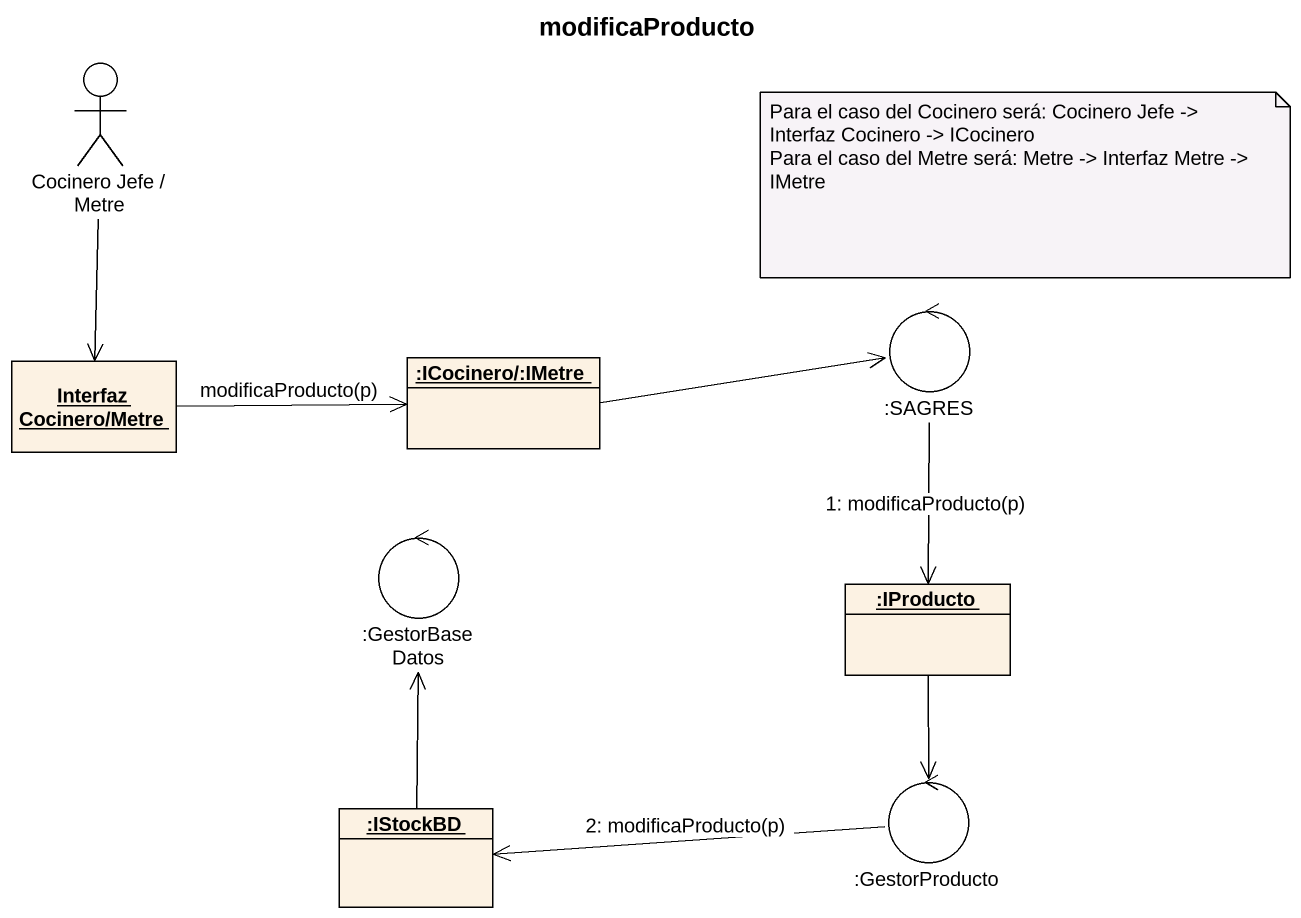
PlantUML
@startuml
title modificaProducto
allowmixing
hide circle
hide empty members
actor "Cocinero Jefe / Metre" as Cocinero_Jefe_Metre
control ":SAGRES" as SAGRES
object "Interfaz Cocinero/Metre" as Interfaz_Cocinero_Metre
object ":ICocinero/:IMetre" as ICocinero_IMetre
control ":GestorBaseDatos" as GestorBaseDatos
object ":IProducto" as IProducto
object ":IStockBD" as IStockBD
control ":GestorProducto" as GestorProducto
Cocinero_Jefe_Metre --> Interfaz_Cocinero_Metre
SAGRES --> IProducto : 1: modificaProducto(p)
Interfaz_Cocinero_Metre -right-> ICocinero_IMetre : modificaProducto(p)
ICocinero_IMetre -right-> SAGRES
IProducto --> GestorProducto
IStockBD -up-> GestorBaseDatos
GestorProducto -left-> IStockBD : 2: modificaProducto(p)
note as N1
  Para el caso del Cocinero será: Cocinero Jefe -> Interfaz Cocinero -> ICocinero
  Para el caso del Metre será: Metre -> Interfaz Metre -> IMetre
end note
@enduml
